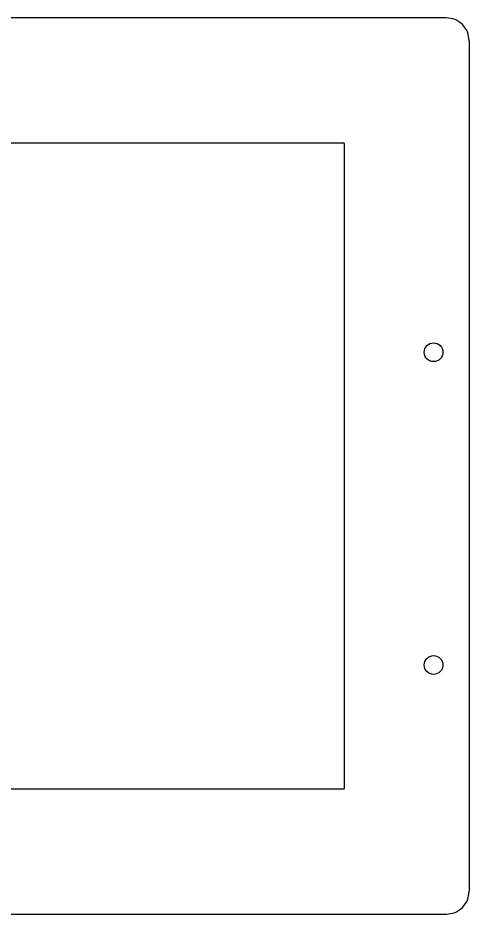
# Model space of a CAD drawing. Extents: x 0 to 841, y 0 to 594.
# Drawn here: x 583.2 to 662.7, y 204.2 to 361.8 of the extents above; entities that cross this region are included whole.
import ezdxf

# ---------------------------------------------------------------- set-up
doc = ezdxf.new("R2010")
doc.units = 0

msp = doc.modelspace()

# ---------------------------------------------------------------- linework, layer by layer
for p, q in [((658.659668, 361.827271), (186.659668, 361.827271)), ((662.659668, 357.827271), (662.659668, 208.22728)), ((640.659668, 339.827271), (204.659668, 339.827271)), ((640.659668, 339.827271), (640.659668, 226.22728)), ((204.659668, 226.22728), (640.659668, 226.22728)), ((186.659668, 204.22728), (658.659668, 204.22728))]:
    msp.add_line(p, q)
for centre in [(656.409668, 303.027283), (656.409668, 248.027283)]:
    msp.add_circle(centre, 1.65)
for centre, start, end in [((658.659668, 357.827271), 360, 90.000003), ((658.659668, 208.22728), 269.999997, 360)]:
    msp.add_arc(centre, 4, start, end)

doc.saveas('drawing.dxf')
